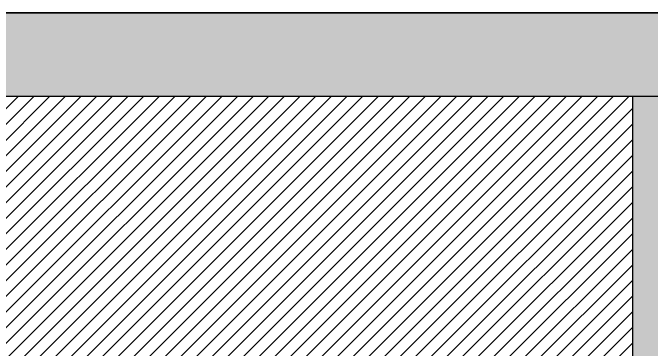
# Model space of a CAD drawing. Header units: millimetres. Extents: x 3104083 to 3173399, y -3165492 to -3044687.
# Drawn here: x 3121931 to 3122846, y -3058897 to -3058415 of the extents above; entities that cross this region are included whole.
import ezdxf

# ---------------------------------------------------------------- set-up
doc = ezdxf.new("R2010")
doc.units = ezdxf.units.MM
doc.header["$LTSCALE"] = 500
doc.header["$MEASUREMENT"] = 0
doc.layers.get('0').update_dxf_attribs({"linetype": 'CONTINUOUS'})
for name, color, linetype in [('A-土建墙（含管井、立管）', 6, 'CONTINUOUS'), ('D-节点填充', 250, 'CONTINUOUS'), ('E-立面填充', 250, 'CONTINUOUS')]:
    doc.layers.add(name, color=color, linetype=linetype)

msp = doc.modelspace()

# ---------------------------------------------------------------- hatches: boundary and pattern name
at = {"ltscale": 100}
msp.add_hatch(color=251, dxfattribs=at).paths.add_polyline_path([(3121682.865, -3058414.577), (3123353.065, -3058414.577), (3123353.065, -3058534.577), (3121682.865, -3058534.577)])
at = {"layer": 'D-节点填充', "ltscale": 0.15}
h = msp.add_hatch(dxfattribs=at)
h.set_pattern_fill('ANSI31', color=256, scale=5, style=0)
h.set_pattern_definition([(45, (3121862.865, -3059014.577), (-11.22532, 11.22532), [])])
h.paths.add_polyline_path([(3122819.365, -3058534.577), (3121682.865, -3058534.577), (3121682.865, -3059014.577), (3122819.365, -3059014.577)])
at = {"layer": 'E-立面填充', "ltscale": 0.15}
h = msp.add_hatch(dxfattribs=at)
h.set_pattern_fill('ANSI31', color=256, scale=15, style=0)
h.set_pattern_definition([(45, (3325650.617, -3169539.78), (-16.8379802, 16.8379802), [])])
h.paths.add_polyline_path([(3120439.473, -3058534.577), (3119334.558, -3058534.577), (3119334.558, -3059014.577), (3120414.167, -3059014.577), (3120414.167, -3059014.577), (3120439.473, -3059014.577)])
h.paths.add_polyline_path([(3120762.529, -3059014.577), (3120762.529, -3058534.577), (3120639.473, -3058534.577), (3120639.473, -3059014.577)])
edge = h.paths.add_edge_path()
edge.add_arc((3122422.673, -3058922.148), 10.502, 114.387499, 128.65485)
edge.add_arc((3122411.411, -3058903.785), 11.197, 294.832162, 308.210186)
edge = h.paths.add_edge_path()
edge.add_arc((3122422.673, -3058922.148), 10.502, 157.641183, 337.641924)
edge.add_arc((3122422.673, -3058922.148), 10.502, 157.64196, 337.641147, ccw=False)
h.paths.add_polyline_path([(3119165.426, -3058534.577), (3119165.426, -3059014.577), (3119334.558, -3059014.577), (3119334.558, -3058534.577)])
h = msp.add_hatch(dxfattribs=at)
h.set_pattern_fill('ZIGZAG', color=256, scale=10, angle=45, style=0)
h.set_pattern_definition([(45, (172157.4, -133007.658), (2e-15, 22.4506403), [15.875, -15.875]), (135, (172168.625, -132996.433), (-22.4506403, 2e-15), [15.875, -15.875])])
h.paths.add_polyline_path([(3122819.365, -3061514.577), (3123019.365, -3061514.577), (3123019.365, -3058534.577), (3122819.365, -3058534.577)])

# ---------------------------------------------------------------- linework, layer by layer
at = {"color": 251, "ltscale": 100}
msp.add_lwpolyline([(3121682.865, -3058414.577), (3123353.065, -3058414.577), (3123353.065, -3058534.577), (3121682.865, -3058534.577)], close=True, dxfattribs=at)
at = {"layer": 'A-土建墙（含管井、立管）', "color": 6}
for p, q in [((3123353.065, -3058414.577), (3121682.865, -3058414.577)), ((3123353.065, -3058534.577), (3121682.865, -3058534.577)), ((3122819.365, -3058534.577), (3122819.365, -3061514.577))]:
    msp.add_line(p, q, dxfattribs=at)

doc.saveas('drawing.dxf')
